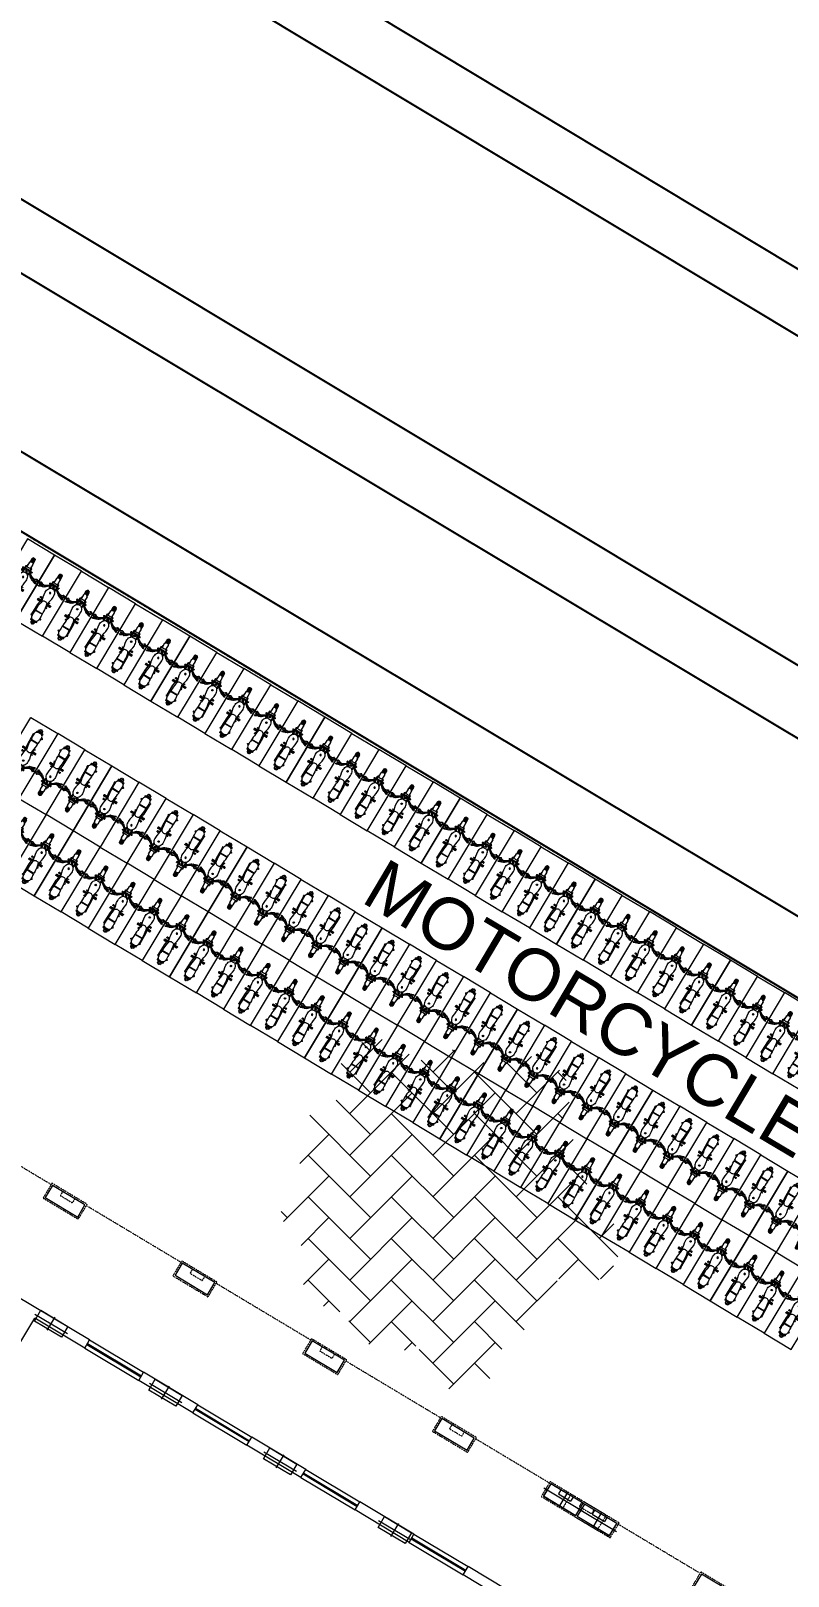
# Model space of a CAD drawing. Header units: inches. Extents: x -110725 to 51121, y 8404 to 44825.
# Drawn here: x -37706 to -36985, y 25256 to 26727 of the extents above; entities that cross this region are included whole.
import ezdxf

# ---------------------------------------------------------------- set-up
doc = ezdxf.new("R2010")
doc.units = ezdxf.units.IN
doc.header["$LTSCALE"] = 0.1
doc.header["$MEASUREMENT"] = 0
doc.linetypes.add('CENTER', pattern=[2, 1.25, -0.25, 0.25, -0.25])
doc.linetypes.add('DASHED2', pattern=[0.375, 0.25, -0.125])
doc.layers.get('0').update_dxf_attribs({"color": 1, "lineweight": 0})
doc.layers.get('Defpoints').update_dxf_attribs({"lineweight": 0})
for name, color, linetype in [('boundary', 6, 'Continuous'), ('building', 6, 'Continuous'), ('GREEN BELT', 80, 'Continuous'), ('road', 8, 'Continuous')]:
    doc.layers.add(name, color=color, linetype=linetype)
for name, color, linetype, lineweight in [('CAR', 4, 'Continuous', 0), ('Col.', 4, 'Continuous', 0), ('dim', 252, 'Continuous', 0), ('HATCH', 5, 'Continuous', 5), ('TEXT', 3, 'Continuous', 0), ('WALL', 7, 'Continuous', 0), ('WIN', 160, 'Continuous', 0)]:
    doc.layers.add(name, color=color, linetype=linetype, lineweight=lineweight)
doc.styles.add('as', font='arial.ttf')
doc.styles.add('EHSAN', font='arial.ttf', dxfattribs={"height": 54})
doc.dimstyles.new('DIM1', dxfattribs={"dimtxt": 54, "dimasz": 6, "dimexe": 6, "dimexo": 3, "dimgap": 1, "dimtad": 0, "dimzin": 0, "dimdsep": 46, "dimlunit": 4, "dimtxsty": 'EHSAN', "dimblk": 'ARCHTICK', "dimcen": 3, "dimdle": 6, "dimclrd": 4, "dimclre": 4, "dimclrt": 6, "dimadec": 0, "dimazin": 0, "dimtfac": 1, "dimtofl": 0, "dimtmove": 1, "dimatfit": 3, "dimldrblk": 'ARCHTICK', "dimfxl": 4, "dimtolj": 1, "dimtzin": 3, "dimlwd": -1, "dimlwe": -1, "dimarcsym": 0})

# ---------------------------------------------------------------- blocks, each defined once
blk = doc.blocks.new('_ArchTick')
at = {"color": 0, "linetype": 'ByBlock', "const_width": 0.15}
blk.add_lwpolyline([(-0.5, -0.5), (0.5, 0.5)], dxfattribs=at)
blk = doc.blocks.new('*D37')
at = {"layer": 'Defpoints', "color": 0, "transparency": 16777216}
for p in [(-37808.5, 26623.7), (-37948.3, 26390.9, 1175.7), (-34980.2, 24608.8, 1175.7)]:
    blk.add_point(p, dxfattribs=at)
at = {"layer": 'dim', "color": 4, "transparency": 16777216}
for p, q in [((-37829.1, 26636.1), (-36423.2, 25792)), ((-37946.8, 26393.4), (-37805.5, 26628.8)), ((-34819.8, 24829.3), (-36225.7, 25673.4)), ((-34978.7, 24611.4), (-34837.3, 24846.8))]:
    blk.add_line(p, q, dxfattribs=at)
at = {"layer": 'dim', "color": 4, "transparency": 16777216, "xscale": 24, "yscale": 24, "zscale": 24}
for p, rotation in [((-37808.5, 26623.7), 149.019361839217), ((-34840.4, 24841.6), 329.019361839217)]:
    blk.add_blockref('_ArchTick', p, dxfattribs=dict(at, rotation=rotation))
at = {"layer": 'dim', "color": 6, "transparency": 16777216, "insert": (-36324.5, 25732.7), "char_height": 54, "attachment_point": 5, "rotation": 329.0194, "style": 'EHSAN'}
blk.add_mtext('\\A1;288\'-6"', dxfattribs=at)
blk = doc.blocks.new('44')
at = {"layer": 'Col.', "linetype": 'Continuous'}
blk.add_lwpolyline([(-24729.4, 37327.3), (-24729.4, 37339.3), (-24759.4, 37339.3), (-24759.4, 37327.3)], close=True, dxfattribs=at)
at = {"layer": 'dim', "linetype": 'Continuous'}
for p, q in [((-24762.4, 37333.3), (-24726.4, 37333.3)), ((-24744.4, 37340.5), (-24744.4, 37326.1))]:
    blk.add_line(p, q, dxfattribs=at)
blk = doc.blocks.new('6')
at = {"layer": 'Col.', "linetype": 'Continuous'}
blk.add_lwpolyline([(-25132.6, 38221.6), (-25125.6, 38233.2), (-25156.5, 38251.7), (-25163.5, 38240.1)], close=True, dxfattribs=at)
at = {"layer": 'dim', "linetype": 'Continuous'}
for p, q in [((-25163.1, 38247.8), (-25126, 38225.6)), ((-25140.4, 38243.6), (-25148.7, 38229.7))]:
    blk.add_line(p, q, dxfattribs=at)
blk = doc.blocks.new('*X104')
at = {"color": 0}
for p, q in [((923.8, 1749), (924.5, 1749.7)), ((923.8, 1749.4), (924.1, 1749.7)), ((924.4, 1748.8), (923.8, 1749.4)), ((924.7, 1748.9), (923.9, 1749.6)), ((924, 1748.8), (924.7, 1749.5)), ((924.7, 1749.2), (924.3, 1749.7)), ((924.3, 1748.8), (924.7, 1749.2))]:
    blk.add_line(p, q, dxfattribs=at)
blk = doc.blocks.new('BICK 2')
h = blk.add_hatch()
h.set_pattern_fill('AR-HBONE', color=8, scale=0.15, angle=180, style=0)
h.set_pattern_definition([(225, (19574.7, -9784.29946), (-2e-16, -0.848528137), [1.8, -0.6]), (315, (19574.27574, -9784.7237), (-2e-16, -0.848528137), [1.8, -0.6])])
h.paths.add_polyline_path([(-16.2, -16.9, -0.357799), (-13.7, -16.9), (-13.7, -13, 0.45044), (-16.2, -13)])
at = {"color": 9}
for p, q in [((-30, 0), (0, 0)), ((0, 0), (0, -72)), ((-30, -72), (-30, 0)), ((0, -72), (-30, -72))]:
    blk.add_line(p, q, dxfattribs=at)
for p, q in [((-16.7, -14.1), (-16.7, -17.4)), ((-16.2, -13), (-16.2, -16.9)), ((-13.7, -13), (-13.7, -16.9)), ((-13.3, -14.1), (-13.3, -17.4)), ((-28.7, -29.7), (-29.2, -29.4)), ((-29.1, -28.9), (-27.7, -28.4)), ((-29.1, -28.9), (-27.7, -28.4)), ((-27.1, -29.2), (-28.5, -29.7)), ((-27.5, -28.4), (-27, -28.7)), ((-27.5, -28.5), (-27, -28.7)), ((-20.2, -25.5), (-20.2, -25.8)), ((-18.5, -25.5), (-20.2, -25.5)), ((-20.2, -25.8), (-18.5, -25.8)), ((-20.1, -25.2), (-20.1, -25.5)), ((-19.1, -26), (-17.7, -26)), ((-18.6, -25.2), (-18.6, -25.5)), ((-18.5, -25.5), (-18.5, -25.8)), ((-18.5, -25.6), (-17.7, -25.6)), ((-18.3, -26), (-18.3, -27.1)), ((-18.3, -27.9), (-18.2, -28.7)), ((-18.2, -22.7), (-18.2, -25.4)), ((-18, -22.4), (-18, -22.2)), ((-18, -28.6), (-18, -28.8)), ((-17.9, -22.2), (-17.4, -22.2)), ((-17.8, -28.4), (-17.8, -28.5)), ((-17.7, -23.1), (-17.7, -24.6)), ((-17.7, -24.7), (-17.7, -25.1)), ((-17.3, -22.2), (-17.1, -22.2)), ((-17.3, -22.4), (-17.3, -22.2)), ((-17.3, -28.8), (-17.3, -29)), ((-17.1, -22.5), (-17.1, -22.8)), ((-17.1, -28.7), (-17.1, -28.7)), ((-16.9, -18.1), (-16.9, -22.8)), ((-15.6, -26.7), (-15.9, -26.7)), ((-15.5, -26.4), (-15.8, -26.2)), ((-15.5, -27), (-15.8, -27.2)), ((-15.3, -26.1), (-15.4, -25.9)), ((-15.3, -27.3), (-15.4, -27.5)), ((-15, -26), (-15, -25.8)), ((-15, -26.7), (-14.6, -27.3)), ((-15, -27.4), (-15, -27.6)), ((-14.6, -26.1), (-14.5, -25.9)), ((-14.6, -27.3), (-14.5, -27.5)), ((-14.4, -26.4), (-14.2, -26.2)), ((-14.4, -27), (-14.2, -27.2)), ((-14.3, -26.7), (-14, -26.7)), ((-13, -18.1), (-13, -22.8)), ((-12.6, -22.2), (-12.8, -22.2)), ((-12.8, -22.5), (-12.8, -22.8)), ((-12.8, -28.7), (-12.8, -28.7)), ((-12.6, -22.4), (-12.6, -22.2)), ((-12.6, -28.8), (-12.6, -29)), ((-12, -22.2), (-12.5, -22.2)), ((-12.3, -23.1), (-12.3, -24.6)), ((-12.3, -24.7), (-12.3, -25.1)), ((-12.3, -24.7), (-12.3, -28.4)), ((-11.4, -25.6), (-12.3, -25.6)), ((-10.9, -26), (-12.3, -26)), ((-12.2, -28.4), (-12.2, -28.5)), ((-11.9, -22.4), (-11.9, -22.2)), ((-11.9, -28.6), (-11.9, -28.8)), ((-11.7, -22.7), (-11.7, -25.4)), ((-11.7, -27.9), (-11.7, -28.7)), ((-11.6, -25.6), (-11.6, -25.6)), ((-11.6, -26), (-11.6, -27.1)), ((-11.4, -25.2), (-11.4, -25.5)), ((-11.4, -25.5), (-9.8, -25.5)), ((-11.4, -25.5), (-11.4, -25.8)), ((-9.8, -25.8), (-11.4, -25.8)), ((-9.8, -25.2), (-9.8, -25.5)), ((-9.8, -25.5), (-9.8, -25.8)), ((-2.5, -28.4), (-2.9, -28.7)), ((-2.5, -28.5), (-2.9, -28.7)), ((-2.9, -29.2), (-1.5, -29.7)), ((-0.8, -28.9), (-2.2, -28.4)), ((-0.8, -28.9), (-2.2, -28.4)), ((-1.2, -29.7), (-0.8, -29.4)), ((-28.5, -32.1), (-25.3, -30.8)), ((-28.3, -32.9), (-28.5, -32.2)), ((-28.2, -32.9), (-25, -31.6)), ((-25.2, -30.6), (-25.3, -30.8)), ((-24.8, -31.1), (-25.1, -30.6)), ((-24.6, -31.6), (-25, -30.6)), ((-25, -30.7), (-24.9, -30.7)), ((-24.7, -31.7), (-24.9, -31.6)), ((-23.8, -29.8), (-24.8, -30.2)), ((-24.8, -31.1), (-24.6, -31.6)), ((-24.7, -31.5), (-24.6, -31.5)), ((-24.4, -29.7), (-24.2, -29.7)), ((-24.3, -29.5), (-24.3, -29.8)), ((-23.2, -31.3), (-24.2, -31.7)), ((-23, -30.9), (-23.4, -30)), ((-21.6, -43.6), (-22, -43.6)), ((-18.7, -43.7), (-22, -43.7)), ((-22, -44.2), (-22, -43.8)), ((-18.7, -43.5), (-21.8, -43.5)), ((-21.6, -43.6), (-21.6, -43.5)), ((-21.4, -43.6), (-21.4, -43.5)), ((-20.8, -43.6), (-21.4, -43.6)), ((-20.8, -43.6), (-20.8, -43.5)), ((-20.7, -43.6), (-20.7, -43.5)), ((-20.1, -43.6), (-20.7, -43.6)), ((-20.1, -43.6), (-20.1, -43.5)), ((-19.9, -43.6), (-19.9, -43.5)), ((-19.4, -43.6), (-19.9, -43.6)), ((-19.4, -43.6), (-19.4, -43.5)), ((-19.2, -41.9), (-19.2, -42.1)), ((-19.2, -43.6), (-19.2, -43.5)), ((-18.7, -43.6), (-19.2, -43.6)), ((-19.1, -42), (-19.1, -41.8)), ((-18.7, -44.2), (-18.7, -43.5)), ((-18.2, -43.9), (-18.7, -43.9)), ((-17.7, -43.9), (-18.1, -43.9)), ((-12.3, -43.9), (-11, -43.9)), ((-11, -43.5), (-11.4, -40.2)), ((-11, -44.2), (-11, -43.5)), ((-11, -43.5), (-7.9, -43.5)), ((-11, -43.6), (-11, -43.6)), ((-11, -43.6), (-10.5, -43.6)), ((-11, -43.7), (-7.7, -43.7)), ((-10.5, -43.6), (-10.5, -43.5)), ((-10.3, -43.6), (-10.3, -43.5)), ((-10.3, -43.6), (-9.8, -43.6)), ((-9.9, -40.7), (-9.9, -41.2)), ((-9.8, -43.6), (-9.8, -43.5)), ((-9.2, -40.5), (-9.6, -40.5)), ((-9.6, -41.5), (-9.2, -41.5)), ((-9.6, -43.6), (-9.6, -43.5)), ((-9.6, -43.6), (-9, -43.6)), ((-9, -43.6), (-9, -43.5)), ((-8.9, -41.2), (-8.9, -40.7)), ((-8.9, -43.6), (-8.9, -43.5)), ((-8.9, -43.6), (-8.3, -43.6)), ((-8.3, -43.6), (-8.3, -43.5)), ((-8.1, -43.6), (-8.1, -43.5)), ((-8.1, -43.6), (-7.7, -43.6)), ((-7.7, -44.2), (-7.7, -43.8)), ((-6.9, -30.9), (-6.5, -30)), ((-6.8, -31.3), (-5.7, -31.7)), ((-6.2, -29.8), (-5.1, -30.2)), ((-5.5, -29.7), (-5.8, -29.7)), ((-5.6, -29.5), (-5.6, -29.8)), ((-5.4, -31.6), (-5, -30.6)), ((-5.1, -31.1), (-5.3, -31.6)), ((-5.3, -31.5), (-5.3, -31.5)), ((-5.2, -31.7), (-5, -31.6)), ((-5.1, -31.1), (-4.9, -30.6)), ((-4.9, -30.7), (-5, -30.7)), ((-1.8, -32.9), (-5, -31.6)), ((-4.8, -30.6), (-4.7, -30.8)), ((-1.5, -32.1), (-4.7, -30.8)), ((-1.7, -32.9), (-1.4, -32.2)), ((-22, -44.2), (-22, -44.5)), ((-18.7, -44.6), (-22, -44.6)), ((-21.6, -44.7), (-22, -44.7)), ((-18.7, -44.8), (-21.8, -44.8)), ((-21.6, -44.8), (-21.6, -44.7)), ((-21.4, -44.8), (-21.4, -44.7)), ((-20.8, -44.7), (-21.4, -44.7)), ((-20.8, -44.8), (-20.8, -44.7)), ((-20.7, -44.8), (-20.7, -44.7)), ((-20.1, -44.7), (-20.7, -44.7)), ((-20.1, -44.8), (-20.1, -44.7)), ((-19.9, -44.8), (-19.9, -44.7)), ((-19.4, -44.7), (-19.9, -44.7)), ((-19.4, -44.8), (-19.4, -44.7)), ((-19.2, -44.8), (-19.2, -44.7)), ((-18.7, -44.7), (-19.2, -44.7)), ((-18.8, -53.8), (-18.8, -54.3)), ((-11.2, -54.3), (-18.8, -54.3)), ((-18.7, -44.2), (-18.7, -44.8)), ((-18.1, -44.4), (-18.7, -44.4)), ((-11.2, -53.8), (-18.7, -53.8)), ((-17.7, -44.4), (-18, -44.4)), ((-18, -44.6), (-17.7, -44.6)), ((-18, -44.9), (-17.8, -44.9)), ((-12.2, -44.4), (-11, -44.4)), ((-11.2, -53.8), (-11.2, -54.3)), ((-11, -44.2), (-11, -44.8)), ((-11, -44.6), (-7.7, -44.6)), ((-11, -44.7), (-10.5, -44.7)), ((-11, -44.8), (-7.9, -44.8)), ((-10.4, -48.3), (-10.9, -44.8)), ((-10.5, -44.8), (-10.5, -44.7)), ((-10.2, -59), (-10.4, -48.3)), ((-10.3, -44.8), (-10.3, -44.7)), ((-10.3, -44.7), (-9.8, -44.7)), ((-9.8, -44.8), (-9.8, -44.7)), ((-9.6, -44.8), (-9.6, -44.7)), ((-9.6, -44.7), (-9, -44.7)), ((-9, -44.8), (-9, -44.7)), ((-8.9, -44.8), (-8.9, -44.7)), ((-8.9, -44.7), (-8.3, -44.7)), ((-8.3, -44.8), (-8.3, -44.7)), ((-8.1, -44.8), (-8.1, -44.7)), ((-8.1, -44.7), (-7.7, -44.7)), ((-7.7, -44.2), (-7.7, -44.5)), ((-20.2, -59.5), (-20.2, -59.3)), ((-20.2, -59.3), (-19, -59.3)), ((-19, -59.5), (-20.2, -59.5)), ((-20.2, -59.8), (-20.2, -59.5)), ((-19.1, -59), (-19, -59)), ((-18.2, -63.8), (-18.2, -62.5)), ((-15, -63.5), (-17.9, -63.5)), ((-15, -64.1), (-17.9, -64.1)), ((-17.6, -63.5), (-17.6, -62.9)), ((-16.9, -64.7), (-16.9, -64.1)), ((-16.8, -64.8), (-16.8, -64.9)), ((-15, -64.9), (-16.8, -64.9)), ((-16.7, -64.9), (-16.7, -66.1)), ((-15, -64.5), (-16.6, -64.5)), ((-15, -66.3), (-16.6, -66.3)), ((-15, -63.5), (-12.1, -63.5)), ((-15, -64.1), (-12.1, -64.1)), ((-15, -64.5), (-13.5, -64.6)), ((-15, -64.9), (-13.2, -64.9)), ((-15, -66.3), (-13.5, -66.3)), ((-13.3, -64.9), (-13.3, -66.1)), ((-13.2, -64.8), (-13.2, -64.9)), ((-13.1, -64.7), (-13.1, -64.1)), ((-12.3, -63.5), (-12.3, -63)), ((-11.8, -63.8), (-11.8, -62.5)), ((-11, -59), (-11, -59)), ((-9.8, -59.3), (-11, -59.3)), ((-11, -59.5), (-9.8, -59.6)), ((-9.9, -59.8), (-9.9, -59.6)), ((-9.8, -59.6), (-9.8, -59.3))]:
    blk.add_line(p, q)
for points in [[(-27, -29.2), (-25.4, -29.7), (-24.9, -30.6)], [(-26.9, -29), (-25.2, -29.6), (-24.7, -30.5)], [(-23.9, -29.6), (-22, -28.6), (-19.8, -27.2)], [(-23.9, -29.7), (-22, -28.7), (-20.4, -27.7)], [(-20.2, -25.8), (-20.1, -25.8), (-20, -25.9), (-19.9, -26), (-19.8, -26), (-19.5, -26), (-19.3, -26)], [(-18.5, -25.8), (-18.6, -25.8), (-18.7, -25.9), (-18.8, -26), (-18.9, -26), (-19.2, -26), (-19.3, -26)], [(-18, -28.6), (-17.8, -28.4), (-17.7, -28.4)], [(-17.6, -29.2), (-17.9, -29.1), (-18, -28.8), (-17.8, -28.5), (-17.6, -28.6)], [(-17.4, -28.7), (-17.3, -29), (-17.6, -29.2)], [(-17.4, -28.7), (-17.3, -28.8)], [(-17.1, -22.5), (-17.1, -22.1), (-16.9, -20.6)], [(-17.1, -22.5), (-17.1, -22.8)], [(-12.8, -22.5), (-12.8, -22.1), (-13, -20.6)], [(-12.8, -22.5), (-12.8, -22.8)], [(-12.5, -28.7), (-12.6, -29), (-12.4, -29.2), (-12, -29.1), (-11.9, -28.8), (-12.2, -28.5), (-12.3, -28.6)], [(-12.6, -28.7), (-12.6, -28.8)], [(-11.9, -28.6), (-12.2, -28.4), (-12.3, -28.4)], [(-11.4, -25.8), (-11.4, -25.8), (-11.3, -25.9), (-11.2, -26), (-11, -26), (-10.8, -26), (-10.6, -26)], [(-9.8, -25.8), (-9.8, -25.8), (-9.9, -25.9), (-10, -26), (-10.2, -26), (-10.4, -26), (-10.6, -26)], [(-6, -29.6), (-7.9, -28.6), (-10.1, -27.2)], [(-6.1, -29.7), (-8, -28.7), (-9.5, -27.7)], [(-3, -29), (-4.7, -29.6), (-5.2, -30.5)], [(-3, -29.2), (-4.5, -29.7), (-5, -30.6)], [(-25.2, -30.1), (-25.4, -30.2), (-25.6, -30.3), (-25.8, -30.4), (-26, -30.4), (-26.3, -30.5), (-26.5, -30.5), (-26.8, -30.6), (-27, -30.6), (-27.2, -30.6), (-27.4, -30.6), (-27.6, -30.6), (-27.8, -30.6), (-27.9, -30.6), (-28.1, -30.6), (-28.2, -30.6), (-28.3, -30.5), (-28.3, -30.5), (-28.4, -30.5), (-28.4, -30.5), (-28.5, -30.5), (-28.5, -30.5), (-28.5, -30.5), (-28.5, -30.5), (-28.5, -30.6), (-28.5, -30.6), (-28.5, -30.6), (-28.5, -30.7), (-28.5, -30.7), (-28.4, -30.8), (-28.4, -30.8), (-28.3, -30.8), (-28.2, -30.8), (-28.1, -30.9), (-27.9, -30.9), (-27.8, -30.9), (-27.6, -30.9), (-27.4, -30.9), (-27.2, -30.9), (-27, -30.9), (-26.7, -30.9), (-26.4, -30.8), (-26.1, -30.8), (-25.8, -30.7), (-25.4, -30.6), (-25, -30.4)], [(-24.7, -29.7), (-24.9, -29.8), (-25, -30), (-25, -30)], [(-24.7, -29.7), (-24.7, -29.8), (-24.7, -29.9), (-24.7, -30), (-24.7, -30.1), (-24.7, -30.1), (-24.7, -30.1), (-24.8, -30.2), (-24.8, -30.2)], [(-24.7, -29.7), (-24.7, -29.6), (-24.6, -29.5), (-24.6, -29.5), (-24.5, -29.5), (-24.4, -29.5), (-24.3, -29.4), (-24.3, -29.5), (-24.2, -29.5), (-24.1, -29.5), (-24.1, -29.5), (-24, -29.5), (-24, -29.6), (-23.9, -29.6), (-23.9, -29.7), (-23.8, -29.7), (-23.8, -29.8)], [(-19.1, -41.8), (-19.4, -41.8), (-19.6, -41.8), (-19.7, -41.8), (-19.8, -41.8), (-19.9, -41.8), (-19.9, -41.9), (-19.8, -41.9), (-19.8, -41.9), (-19.7, -41.9), (-19.6, -41.9), (-19.5, -41.9), (-19.4, -41.9), (-19.3, -41.9), (-19.2, -41.9), (-19.1, -41.9), (-19.1, -41.9)], [(-19.1, -42), (-18, -44), (-18, -45.3), (-18.9, -46.9), (-18.8, -47.6), (-19.5, -47.6), (-19.5, -46.8), (-18.9, -46.9)], [(-19.2, -42.1), (-18.1, -44), (-18.2, -45.3), (-19, -46.8), (-19, -46.8)], [(-17.5, -43.5), (-18, -45.6), (-18.3, -47.7), (-18.5, -49.6), (-18.7, -51.4), (-18.8, -53.2), (-18.7, -53.8)], [(-12.4, -43.5), (-12, -45.6), (-11.7, -47.7), (-11.4, -49.6), (-11.3, -51.5), (-11.2, -53.2), (-11.3, -53.8)], [(-9.9, -40.8), (-10.1, -40.8), (-10.4, -40.9), (-10.6, -41), (-10.9, -41.3), (-11.1, -41.6), (-11.2, -41.7)], [(-9.9, -41.2), (-10.1, -41.2), (-10.2, -41.2), (-10.4, -41.3), (-10.6, -41.5), (-10.8, -41.8), (-11.1, -42.3)], [(-5.2, -29.7), (-5.2, -29.6), (-5.3, -29.5), (-5.4, -29.5), (-5.4, -29.5), (-5.5, -29.5), (-5.6, -29.4), (-5.7, -29.5), (-5.7, -29.5), (-5.8, -29.5), (-5.9, -29.5), (-5.9, -29.5), (-6, -29.6), (-6, -29.6), (-6.1, -29.7), (-6.1, -29.7), (-6.2, -29.8)], [(-5.2, -29.7), (-5.2, -29.8), (-5.3, -29.9), (-5.3, -30), (-5.3, -30.1), (-5.3, -30.1), (-5.2, -30.1), (-5.2, -30.2), (-5.1, -30.2)], [(-5.2, -29.7), (-5.1, -29.8), (-4.9, -30), (-4.9, -30)], [(-4.7, -30.1), (-4.6, -30.2), (-4.4, -30.3), (-4.1, -30.4), (-3.9, -30.4), (-3.7, -30.5), (-3.4, -30.5), (-3.2, -30.6), (-3, -30.6), (-2.7, -30.6), (-2.5, -30.6), (-2.3, -30.6), (-2.2, -30.6), (-2, -30.6), (-1.9, -30.6), (-1.8, -30.6), (-1.7, -30.5), (-1.6, -30.5), (-1.6, -30.5), (-1.5, -30.5), (-1.5, -30.5), (-1.5, -30.5), (-1.4, -30.5), (-1.4, -30.5), (-1.4, -30.6), (-1.4, -30.6), (-1.4, -30.6), (-1.4, -30.7), (-1.5, -30.7), (-1.5, -30.8), (-1.6, -30.8), (-1.7, -30.8), (-1.8, -30.8), (-1.9, -30.9), (-2, -30.9), (-2.2, -30.9), (-2.3, -30.9), (-2.5, -30.9), (-2.7, -30.9), (-3, -30.9), (-3.2, -30.9), (-3.5, -30.8), (-3.8, -30.8), (-4.2, -30.7), (-4.6, -30.6), (-4.9, -30.4)], [(-18.8, -54.3), (-18.9, -56.3), (-19, -57.6), (-19, -58.9), (-19, -60), (-18.9, -61), (-18.6, -61.9), (-18.1, -62.5), (-17.4, -63.1), (-16.4, -63.4), (-15, -63.5)], [(-11.2, -54.3), (-11.1, -56.3), (-11, -57.7), (-11, -58.9), (-11, -60), (-11.1, -61), (-11.4, -61.9), (-11.9, -62.6), (-12.6, -63.1), (-13.6, -63.4), (-15, -63.5)], [(-20.2, -59.3), (-20.2, -59.2), (-20.1, -59.1), (-20, -59.1), (-19.8, -59), (-19.6, -59), (-19.4, -59)], [(-19, -59), (-19, -59), (-19.3, -59), (-19.4, -59)], [(-16.2, -66.3), (-15.7, -67.1), (-15, -67.1)], [(-13.7, -66.3), (-14.3, -67.1), (-15, -67.1)], [(-11, -59), (-10.8, -59), (-10.7, -59)], [(-9.8, -59.3), (-9.9, -59.2), (-10, -59.1), (-10.1, -59.1), (-10.2, -59.1), (-10.5, -59), (-10.7, -59)]]:
    blk.add_lwpolyline(points)
for points in [[(-23.4, -30.1), (-22.7, -29.8, 0.088184), (-22.6, -29.7), (-19.8, -27.2, -0.186475), (-19.6, -27.1), (-17.7, -27.1)], [(-23.1, -30.8), (-22.3, -30.5, 0.089602), (-22.2, -30.5), (-19.5, -28, -0.187817), (-19.4, -27.9), (-17.7, -27.9)], [(-18.3, -25.6, -0.134956), (-18.3, -25.4, -0.106229), (-18.1, -25.3, -0.085212), (-17.9, -25.2, -0.074629), (-17.7, -25.1, -0.000386), (-17.7, -25.1, -0.085212)], [(-18.2, -22.7, -0.128062), (-18.2, -22.5, -0.106229), (-18.1, -22.4, -0.085212), (-17.9, -22.3, -0.074629), (-17.7, -22.3, -0.074629), (-17.4, -22.3, -0.085212), (-17.3, -22.4, -0.106229), (-17.1, -22.5, -0.128062), (-17.1, -22.7, -0.128062)], [(-18.2, -28.7, -0.128062), (-18.2, -28.6, -0.106229), (-18.1, -28.4, -0.085212), (-17.9, -28.4, -0.074629), (-17.7, -28.3, -0.074629)], [(-17.9, -29.1, -0.065943), (-18.1, -29, -0.106229), (-18.2, -28.9, -0.128062), (-18.2, -28.7, -0.128062)], [(-12.3, -26.3), (-12.3, -23.1, 0.414214), (-12.6, -22.8), (-15, -22.8), (-17.4, -22.8, 0.414214), (-17.7, -23.1)], [(-12.3, -27.9), (-12.3, -24.7, 0.414214), (-12.6, -24.4), (-15, -24.4), (-17.4, -24.4, 0.414214), (-17.7, -24.7)], [(-17.1, -28.7, -0.040595), (-17.1, -28.7, -0.128062), (-17.1, -28.9, -0.106229), (-17.3, -29, -0.085212), (-17.4, -29.1, -0.024362), (-17.5, -29.1, -0.074629)], [(-11.7, -22.7, 0.128062), (-11.8, -22.5, 0.106229), (-11.9, -22.4, 0.085212), (-12.1, -22.3, 0.074629), (-12.3, -22.3, 0.074629), (-12.5, -22.3, 0.085212), (-12.7, -22.4, 0.106229), (-12.8, -22.5, 0.128062), (-12.8, -22.7, 0.128062)], [(-12.8, -28.7, 0.040595), (-12.8, -28.7, 0.128062), (-12.8, -28.9, 0.106229), (-12.7, -29, 0.085212), (-12.5, -29.1, 0.024362), (-12.4, -29.1)], [(-11.6, -25.6, 0.128062), (-11.7, -25.4, 0.106229), (-11.8, -25.3, 0.085212), (-12, -25.2, 0.074629), (-12.3, -25.1, 0.000386), (-12.3, -25.1, 0.085212)], [(-6.6, -30.1), (-7.2, -29.8, -0.088184), (-7.3, -29.7), (-10.1, -27.2, 0.186475), (-10.3, -27.1), (-12.3, -27.1)], [(-6.9, -30.8), (-7.6, -30.5, -0.089602), (-7.7, -30.5), (-10.4, -28, 0.187817), (-10.6, -27.9), (-12.3, -27.9)], [(-11.7, -28.7, 0.128062), (-11.8, -28.6, 0.106229), (-11.9, -28.4, 0.085212), (-12.1, -28.4, 0.074629), (-12.3, -28.3)], [(-12, -29.1, 0.065943), (-11.9, -29, 0.106229), (-11.8, -28.9, 0.128062), (-11.7, -28.7, 0.128062)]]:
    blk.add_lwpolyline(points, format="xyb")
blk.add_lwpolyline([(-17.7, -25.1), (-17.7, -28.4, 0.414214), (-17.4, -28.7), (-15, -28.7), (-12.6, -28.7, 0.414214), (-12.3, -28.4), (-12.3, -25.1, 0.414214), (-12.6, -24.9), (-15, -24.9), (-17.4, -24.9, 0.414214)], format="xyb", close=True)
for points in [[(-16.5, -25.3), (-16.5, -25.7), (-17.2, -25.5)], [(-13.5, -25.3), (-13.5, -25.7), (-12.8, -25.5)]]:
    blk.add_lwpolyline(points, close=True)
for centre, radius in [((-16.8, -28.1), 0.224), ((-15, -26.7), 0.973), ((-15, -26.7), 0.938), ((-15, -26.7), 0.0367), ((-24.3, -29.7), 0.124), ((-15, -33.1), 0.633), ((-15, -33.1), 0.667), ((-15, -33.1), 0.353), ((-15, -33.1), 0.213), ((-5.6, -29.7), 0.124)]:
    blk.add_circle(centre, radius)
for centre, radius, start, end in [((-15, -14.1), 1.68, 0, 180), ((-29.1, -29.2), 0.28, 109.6251, 175.3109), ((-29.1, -29.2), 0.28, 109.6251, 239.1993), ((-27.6, -28.7), 0.28, 56.9045, 109.6251), ((-27.6, -28.6), 0.28, 56.9045, 109.6251), ((-27.2, -28.9), 0.28, 290.1131, 56.9045), ((-27.2, -29), 0.28, 4.6891, 56.9045), ((-19.9, -25.2), 0.263, 123.2495, 180), ((-19.3, -26), 1.22, 56.7505, 123.2495), ((-18.8, -25.2), 0.263, 0, 56.7505), ((-17.9, -22.2), 0.0699, 90, 180), ((-17.4, -22.2), 0.0699, 0, 90), ((-15, -18.4), 1.98, 8.7974, 171.2026), ((-15, -18.6), 1.98, 8.7974, 171.2026), ((-12.5, -22.2), 0.0699, 90, 180), ((-12, -22.2), 0.0699, 0, 90), ((-11.1, -25.2), 0.263, 123.2495, 180), ((-10.6, -26), 1.22, 56.7505, 123.2495), ((-10.1, -25.2), 0.263, 0, 56.7505), ((-2.8, -28.9), 0.28, 123.0955, 249.8869), ((-2.8, -29), 0.28, 123.0955, 175.3109), ((-2.3, -28.6), 0.28, 70.3749, 123.0955), ((-2.3, -28.7), 0.28, 70.3749, 123.0955), ((-0.9, -29.2), 0.28, 300.8007, 70.3749), ((-0.9, -29.2), 0.28, 4.6891, 70.3749), ((-28.6, -29.4), 0.28, 239.1993, 290.1131), ((-28.5, -32.2), 0.0699, 112.0934, 202.0934), ((-28.2, -32.8), 0.0699, 202.0934, 292.0682), ((-25.3, -30.8), 0.0699, 292.0934, 338.8868), ((-25.1, -30.6), 0.0699, 22.0934, 158.8868), ((-24.8, -30.6), 0.135, 164.859, 69.0897), ((-24.7, -30.5), 0.28, 177.4296, 202.0934), ((-25, -31.7), 0.0699, 65.2746, 112.0679), ((-24.7, -30.5), 0.28, 112.0934, 125.8905), ((-24.8, -30.6), 0.135, 198.8427, 36.9374), ((-24.8, -30.6), 0.1, 207.3451, 27.3451), ((-24.7, -31.6), 0.0699, 245.2746, 22.0679), ((-24.3, -31.5), 0.28, 202.0934, 292.0679), ((-23.7, -30.1), 0.28, 22.0934, 112.0934), ((-23.3, -31), 0.28, 292.0679, 22.0934), ((-21.8, -43.8), 0.25, 90.0433, 180.0433), ((-15.2, -45.5), 3.06, 85.5738, 138.5879), ((-14.7, -45.5), 3.06, 41.6153, 94.4262), ((-9.6, -40.7), 0.28, 90.0433, 180.0433), ((-9.6, -41.2), 0.28, 180.0433, 271.2894), ((-9.2, -40.7), 0.28, 0.0433, 90.0433), ((-9.2, -41.2), 0.28, 271.2894, 0.0433), ((-7.9, -43.8), 0.25, 0.0433, 90.0433), ((-6.7, -31), 0.28, 157.9066, 247.9321), ((-6.3, -30.1), 0.28, 67.9066, 157.9066), ((-5.6, -31.5), 0.28, 247.9321, 337.9066), ((-5.1, -30.6), 0.135, 110.9103, 15.141), ((-5.1, -30.6), 0.135, 143.0626, 341.1573), ((-5.2, -31.6), 0.0699, 157.9321, 294.7254), ((-5.1, -30.6), 0.1, 152.6549, 332.6549), ((-5.2, -30.5), 0.28, 54.1095, 67.9066), ((-5.2, -30.5), 0.28, 337.9066, 2.5704), ((-5, -31.7), 0.0699, 67.9321, 114.7254), ((-4.8, -30.6), 0.0699, 21.1132, 157.9066), ((-4.6, -30.8), 0.0699, 201.1132, 247.9066), ((-1.8, -32.8), 0.0699, 247.9318, 337.9066), ((-1.4, -29.4), 0.28, 249.8869, 300.8007), ((-1.5, -32.2), 0.0699, 337.9066, 67.9066), ((-21.8, -44.5), 0.25, 180.0433, 270.0433), ((-7.9, -44.5), 0.25, 270.0433, 0.0433), ((-19.9, -59.8), 0.263, 179.8971, 236.6476), ((-19.4, -59), 1.22, 236.6476, 291.7021), ((-17.9, -63.8), 0.28, 89.8971, 269.8971), ((-16.6, -64.8), 0.224, 89.8971, 179.8971), ((-16.5, -66.1), 0.224, 179.8971, 269.8971), ((-16.8, -63.5), 1.06, 279.4763, 325.5296), ((-13.3, -63.5), 1.06, 214.2646, 260.3179), ((-13.6, -66.1), 0.224, 269.8971, 359.8971), ((-13.5, -64.8), 0.224, 359.8971, 89.8971), ((-12.1, -63.8), 0.28, 269.8971, 89.8971), ((-10.7, -59), 1.22, 251.7308, 303.1466), ((-10.1, -59.8), 0.263, 303.1466, 359.8971)]:
    blk.add_arc(centre, radius, start, end)
for points in [[(-17.7, -43.9), (-19.4, -34.9), (-18.5, -30.4), (-16.6, -28.7)], [(-12.3, -43.9), (-10.5, -34.9), (-11.5, -30.4), (-13.3, -28.7)]]:
    blk.add_spline(points, degree=3)
at = {"extrusion": (0, 0, -1), "xscale": -1.119118922855427, "yscale": 1.119118922855705, "zscale": -1.119118922855427, "rotation": 89.95668755153847}
blk.add_blockref('*X104', (1967.8, 991.9), dxfattribs=at)

msp = doc.modelspace()

# ---------------------------------------------------------------- hatches: boundary and pattern name
at = {"layer": 'HATCH'}
h = msp.add_hatch(dxfattribs=at)
h.set_pattern_fill('AR-HBONE', color=251, scale=7)
h.set_pattern_definition([(45, (-417.55, 4590.844), (3e-15, 39.59798), [84, -28]), (135, (-397.75, 4610.643), (3e-15, 39.59798), [84, -28])])
edge = h.paths.add_edge_path()
edge.add_arc((-37221.63736, 25638.88623), 46.23757, 321.43452144, 431.43452134)
edge.add_arc((-37231.21823, 25712.5468), 38.47577, 309.17031682, 509.43681154)
edge.add_arc((-37305.48307, 25710.99584), 46.23757, 27.17260702, 137.17260692)
edge.add_arc((-37375.10765, 25729.38913), 38.01942, 20.0565317, 210.02676781)
edge.add_arc((-37405.67664, 25664.18612), 46.23757, 92.91069259, 202.91069249)
edge.add_arc((-37421.2329, 25608.67484), 46.23757, 125.77973538, 235.77973528)
edge.add_arc((-37404.17169, 25553.60748), 46.23757, 158.64877817, 268.64877807)
edge.add_arc((-37359.95555, 25516.61514), 46.23757, 191.51782095, 301.51782086)
edge.add_arc((-37296.60264, 25472.4082), 39.47334, 173.02945644, 385.74427095)
edge.add_arc((-37250.8475, 25534.65216), 46.23757, 257.25590653, 367.25590643)
edge.add_arc((-37183.30804, 25571.93507), 38.18832, 235.42339105, 453.26703682)

# ---------------------------------------------------------------- linework, layer by layer
at = {"layer": 'boundary', "linetype": 'CENTER', "elevation": -26.09038}
msp.add_lwpolyline([(-38256.61817, 26306.46684), (-37948.3386, 26390.86365), (-34980.20533, 24608.79412)], dxfattribs=at)
at = {"layer": 'building', "linetype": 'Continuous', "elevation": 1.07221}
msp.add_lwpolyline([(-41710.86638, 20787.09078), (-39546.06335, 24214.83069), (-39358.80114, 24266.09692), (-39237.72157, 24450.76329), (-39274.4766, 24650.22286), (-38256.61817, 26306.46684), (-37948.3386, 26390.86365), (-34980.20533, 24608.79412), (-34944.00968, 24483.42297), (-34980.30988, 24420.82334), (-34665.81224, 24234.54273), (-34435.52017, 24283.46768), (-31891.15632, 22826.982)], dxfattribs=at)
at = {"layer": 'CAR', "linetype": 'Continuous'}
msp.add_circle((-33960.35096, 21924.4645, 27.16259), 11425.94255, dxfattribs=at)
at = {"layer": 'Col.', "linetype": 'Continuous'}
for p, q in [((-37210.71041, 25344.25793), (-37217.64714, 25332.6764)), ((-37179.82634, 25325.75999), (-37210.71041, 25344.25793)), ((-37217.64714, 25332.6764), (-37186.76306, 25314.17846)), ((-37201.04747, 25338.4968), (-37203.35972, 25334.63629)), ((-37201.04747, 25338.4968), (-37203.35972, 25334.63629)), ((-37203.35972, 25334.63629), (-37191.77819, 25327.69956)), ((-37203.35972, 25334.63629), (-37191.77819, 25327.69956)), ((-37189.46594, 25331.56007), (-37191.77819, 25327.69956)), ((-37189.46594, 25331.56007), (-37191.77819, 25327.69956)), ((-37186.76306, 25314.17846), (-37179.82634, 25325.75999)), ((-37178.5395, 25324.98924), (-37185.47623, 25313.40771)), ((-37185.47623, 25313.40771), (-37154.59215, 25294.90977)), ((-37147.65542, 25306.4913), (-37178.5395, 25324.98924)), ((-37168.87656, 25319.22811), (-37171.1888, 25315.3676)), ((-37171.1888, 25315.3676), (-37159.60727, 25308.43087)), ((-37171.1888, 25315.3676), (-37159.60727, 25308.43087)), ((-37157.29503, 25312.29138), (-37159.60727, 25308.43087)), ((-37157.29503, 25312.29138), (-37159.60727, 25308.43087)), ((-37154.59215, 25294.90977), (-37147.65542, 25306.4913))]:
    msp.add_line(p, q, dxfattribs=at)
at = {"layer": 'dim', "linetype": 'Continuous'}
msp.add_line((-37179.82634, 25325.75999), (-37178.5395, 25324.98924), dxfattribs=at)
at = {"layer": 'GREEN BELT', "linetype": 'Continuous', "elevation": 6.55238}
for points in [[(-39398.39957, 27959.75644), (-26689.61813, 20306.28942), (-26356.16376, 20114.87979)], [(-26356.16376, 20114.87979), (-26172.20898, 20026.27814), (-26155.72011, 20014.59036), (-26159.32003, 20003.42417), (-26274.56308, 20008.92592), (-26843.79398, 20348.01523), (-39427.62699, 27910.4647)]]:
    msp.add_lwpolyline(points, dxfattribs=at)
at = {"layer": 'road', "linetype": 'Continuous'}
for points, elevation in [([(-26913.15578, 20083.63124), (-27138.79282, 20218.94372), (-38707.52827, 27162.757)], 4.40796), ([(-38738.57101, 27109.72141), (-26966.64816, 20058.33929)], 1.42961), ([(-38170.82777, 26513.70008), (-38088.52878, 26528.62687), (-37933.48875, 26477.02846), (-37731.43217, 26336.76517), (-28581.70415, 20864.22481), (-27969.98026, 20463.11896)], 3.21662)]:
    msp.add_lwpolyline(points, dxfattribs=dict(at, elevation=elevation))
at = {"layer": 'WALL'}
for p, q in [((-37649.6964, 25481.21845), (-37720.47241, 25523.60957)), ((-37768.21812, 25391.34715), (-37701.93383, 25502.01509)), ((-37654.32088, 25473.49744), (-37701.93383, 25502.01509)), ((-37654.32088, 25473.49744), (-37649.6964, 25481.21845)), ((-37602.84742, 25442.66753), (-37598.22294, 25450.38855)), ((-37546.74947, 25419.55865), (-37598.22294, 25450.38855)), ((-37551.37396, 25411.83763), (-37602.84742, 25442.66753)), ((-37551.37396, 25411.83763), (-37546.74947, 25419.55865)), ((-37499.9005, 25381.00773), (-37495.27601, 25388.72875)), ((-37443.80255, 25357.89885), (-37495.27601, 25388.72875)), ((-37448.42704, 25350.17783), (-37499.9005, 25381.00773)), ((-37448.42704, 25350.17783), (-37443.80255, 25357.89885)), ((-37396.95358, 25319.34793), (-37392.32909, 25327.06895)), ((-37340.85563, 25296.23905), (-37392.32909, 25327.06895)), ((-37345.48011, 25288.51803), (-37396.95358, 25319.34793)), ((-37345.48011, 25288.51803), (-37340.85563, 25296.23905)), ((-37294.00665, 25257.68813), (-37289.38217, 25265.40915)), ((-37261.83574, 25238.41944), (-37294.00665, 25257.68813)), ((-37234.0482, 25232.267), (-37289.38217, 25265.40915))]:
    msp.add_line(p, q, dxfattribs=at)
at = {"layer": 'WALL', "elevation": 27.16259}
for points in [[(-37684.9425, 25628.29806), (-37691.87923, 25616.71653), (-37660.99515, 25598.21859), (-37654.05842, 25609.80011)], [(-37561.40619, 25554.30629), (-37568.34292, 25542.72476), (-37537.45884, 25524.22682), (-37530.52212, 25535.80835)], [(-37437.86989, 25480.31453), (-37444.80661, 25468.733), (-37413.92254, 25450.23506), (-37406.98581, 25461.81659)], [(-37314.33358, 25406.32277), (-37321.27031, 25394.74124), (-37290.38623, 25376.2433), (-37283.4495, 25387.82483)], [(-37067.26096, 25258.33924), (-37074.19769, 25246.75772), (-37043.31362, 25228.25977), (-37036.37689, 25239.8413)]]:
    msp.add_lwpolyline(points, close=True, dxfattribs=at)
at = {"layer": 'WIN', "linetype": 'DASHED2'}
for p, q in [((-37675.29123, 25622.51745), (-37677.60347, 25618.65694)), ((-37677.60347, 25618.65694), (-37666.02194, 25611.72021)), ((-37663.7097, 25615.58072), (-37666.02194, 25611.72021)), ((-37551.75492, 25548.52569), (-37554.06716, 25544.66518)), ((-37554.06716, 25544.66518), (-37542.48563, 25537.72845)), ((-37540.17339, 25541.58896), (-37542.48563, 25537.72845)), ((-37428.21861, 25474.53392), (-37430.53085, 25470.67341)), ((-37430.53085, 25470.67341), (-37418.94933, 25463.73669)), ((-37416.63708, 25467.5972), (-37418.94933, 25463.73669)), ((-37304.6823, 25400.54216), (-37306.99455, 25396.68165)), ((-37306.99455, 25396.68165), (-37295.41302, 25389.74492)), ((-37293.10078, 25393.60543), (-37295.41302, 25389.74492)), ((-37181.146, 25326.5504), (-37183.45824, 25322.68989)), ((-37183.45824, 25322.68989), (-37171.87671, 25315.75316)), ((-37169.56447, 25319.61367), (-37171.87671, 25315.75316)), ((-37168.87656, 25319.22811), (-37171.1888, 25315.3676))]:
    msp.add_line(p, q, dxfattribs=at)
at = {"layer": 'WIN'}
for p, q in [((-37654.32088, 25473.49744), (-37602.84742, 25442.66753)), ((-37652.26556, 25476.929), (-37600.79209, 25446.0991)), ((-37651.75172, 25477.78689), (-37600.27826, 25446.95699)), ((-37649.6964, 25481.21845), (-37598.22294, 25450.38855)), ((-37549.31863, 25415.2692), (-37497.84517, 25384.4393)), ((-37548.8048, 25416.12709), (-37497.33134, 25385.29719)), ((-37546.74947, 25419.55865), (-37495.27601, 25388.72875)), ((-37551.37396, 25411.83763), (-37499.9005, 25381.00773)), ((-37443.80255, 25357.89885), (-37392.32909, 25327.06895)), ((-37448.42704, 25350.17783), (-37396.95358, 25319.34793)), ((-37446.37171, 25353.6094), (-37394.89825, 25322.7795)), ((-37445.85788, 25354.46729), (-37394.38442, 25323.63739)), ((-37345.48011, 25288.51803), (-37294.00665, 25257.68813)), ((-37343.42479, 25291.94959), (-37291.95133, 25261.11969)), ((-37342.91096, 25292.80749), (-37291.4375, 25261.97758)), ((-37340.85563, 25296.23905), (-37289.38217, 25265.40915))]:
    msp.add_line(p, q, dxfattribs=at)
at = {"layer": 'WIN', "linetype": 'DASHED2', "elevation": 27.16259}
for points in [[(-37686.22934, 25629.0688), (-37776.30789, 25683.02113)], [(-37562.69303, 25555.07704), (-37652.77159, 25609.02937)], [(-37439.15672, 25481.08528), (-37529.23528, 25535.0376)], [(-37315.62042, 25407.09352), (-37405.69897, 25461.04584)], [(-37192.08411, 25333.10175), (-37282.16267, 25387.05408)], [(-37177.75709, 25326.29555), (-37211.21484, 25346.33499), (-37219.69306, 25332.17979), (-37186.23531, 25312.14035)], [(-37187.52215, 25312.9111), (-37154.0644, 25292.87166), (-37145.58617, 25307.02687), (-37179.04392, 25327.0663)], [(-37068.5478, 25259.10999), (-37158.62636, 25313.06232)]]:
    msp.add_lwpolyline(points, dxfattribs=at)
for points in [[(-37685.45859, 25630.35564), (-37693.93681, 25616.20044), (-37660.47906, 25596.161), (-37652.00084, 25610.3162)], [(-37561.92228, 25556.36388), (-37570.4005, 25542.20868), (-37536.94275, 25522.16924), (-37528.46453, 25536.32444)], [(-37438.38597, 25482.37211), (-37446.8642, 25468.21691), (-37413.40645, 25448.17748), (-37404.92822, 25462.33268)], [(-37314.84967, 25408.38035), (-37323.32789, 25394.22515), (-37289.87014, 25374.18572), (-37281.39192, 25388.34092)], [(-37191.31336, 25334.38859), (-37199.79158, 25320.23339), (-37166.33383, 25300.19395), (-37157.85561, 25314.34915)], [(-37067.77705, 25260.39683), (-37076.25528, 25246.24163), (-37042.79753, 25226.20219), (-37034.3193, 25240.35739)]]:
    msp.add_lwpolyline(points, close=True, dxfattribs=at)

# ---------------------------------------------------------------- block references
at = {"layer": 'CAR', "yscale": 1.000284139017757, "zscale": 1.000284139017757}
for p, xscale, rotation in [((-37708.84053, 26243.63278, 1.07221), -1.000284139017757, 329.0724239766923), ((-37683.09869, 26228.20977, 1.07221), -1.000284139017757, 329.0724239767012), ((-37631.615, 26197.36376, 1.07221), 1.000284139017757, 329.0724239767012), ((-37631.615, 26197.36376, 1.07221), -1.000284139017757, 329.0724239766923), ((-37580.13132, 26166.51775, 1.07221), 1.000284139017757, 329.0724239766923), ((-37580.13132, 26166.51775, 1.07221), -1.000284139017757, 329.0724239766923), ((-37554.38948, 26151.09474, 1.07221), -1.000284139017757, 329.0724239767012), ((-37502.9058, 26120.24873, 1.07221), 1.000284139017757, 329.0724239767012), ((-37502.9058, 26120.24873, 1.07221), -1.000284139017757, 329.0724239766923), ((-37451.42211, 26089.40272, 1.07221), 1.000284139017757, 329.0724239766923), ((-37451.42211, 26089.40272, 1.07221), -1.000284139017757, 329.0724239766923), ((-37742.66065, 26012.0225, 1.07221), 1.000284139017757, 149.072423976599), ((-37425.68027, 26073.97971, 1.07221), -1.000284139017757, 329.0724239767012), ((-37691.17696, 25981.17649, 1.07221), -1.000284139017757, 149.0724239765991), ((-37374.19659, 26043.1337, 1.07221), 1.000284139017757, 329.0724239767012), ((-37691.17696, 25981.17649, 1.07221), 1.000284139017757, 149.072423976599), ((-37374.19659, 26043.1337, 1.07221), -1.000284139017757, 329.0724239766923), ((-37665.43512, 25965.75348, 1.07221), 1.000284139017757, 149.0724239765902), ((-37322.7129, 26012.28769, 1.07221), 1.000284139017757, 329.0724239766923), ((-37613.95144, 25934.90747, 1.07221), -1.000284139017757, 149.0724239765902), ((-37322.7129, 26012.28769, 1.07221), -1.000284139017757, 329.0724239766923), ((-37691.17696, 25981.17649, 1.07221), 1.000284139017757, 329.0724239765637), ((-37613.95144, 25934.90747, 1.07221), 1.000284139017757, 149.072423976599), ((-37296.97106, 25996.86468, 1.07221), -1.000284139017757, 329.0724239767012), ((-37691.17696, 25981.17649, 1.07221), -1.000284139017757, 329.0724239765637), ((-37562.46776, 25904.06146, 1.07221), -1.000284139017757, 149.0724239765991), ((-37245.48738, 25966.01867, 1.07221), 1.000284139017757, 329.0724239767012), ((-37665.43512, 25965.75348, 1.07221), -1.000284139017757, 329.0724239765725), ((-37562.46776, 25904.06146, 1.07221), 1.000284139017757, 149.072423976599), ((-37245.48738, 25966.01867, 1.07221), -1.000284139017757, 329.0724239766923), ((-37613.95144, 25934.90747, 1.07221), 1.000284139017757, 329.0724239765725), ((-37536.72592, 25888.63845, 1.07221), 1.000284139017757, 149.0724239765902), ((-37194.0037, 25935.17265, 1.07221), 1.000284139017757, 329.0724239766923), ((-37613.95144, 25934.90747, 1.07221), -1.000284139017757, 329.0724239765637), ((-37485.24223, 25857.79244, 1.07221), -1.000284139017757, 149.0724239765902), ((-37194.0037, 25935.17265, 1.07221), -1.000284139017757, 329.0724239766923), ((-37562.46776, 25904.06146, 1.07221), 1.000284139017757, 329.0724239765637), ((-37485.24223, 25857.79244, 1.07221), 1.000284139017757, 149.072423976599), ((-37168.26186, 25919.74965, 1.07221), -1.000284139017757, 329.0724239767012), ((-37562.46776, 25904.06146, 1.07221), -1.000284139017757, 329.0724239765637), ((-37433.75855, 25826.94643, 1.07221), -1.000284139017757, 149.0724239765991), ((-37116.77817, 25888.90364, 1.07221), 1.000284139017757, 329.0724239767012), ((-37536.72592, 25888.63845, 1.07221), -1.000284139017757, 329.0724239765725), ((-37433.75855, 25826.94643, 1.07221), 1.000284139017757, 149.072423976599), ((-37116.77817, 25888.90364, 1.07221), -1.000284139017757, 329.0724239766923), ((-37485.24223, 25857.79244, 1.07221), 1.000284139017757, 329.0724239765725), ((-37408.01671, 25811.52342, 1.07221), 1.000284139017757, 149.0724239765902), ((-37065.29449, 25858.05762, 1.07221), 1.000284139017757, 329.0724239766923), ((-37485.24223, 25857.79244, 1.07221), -1.000284139017757, 329.0724239765637), ((-37356.53303, 25780.67741, 1.07221), -1.000284139017757, 149.0724239765902), ((-37065.29449, 25858.05762, 1.07221), -1.000284139017757, 329.0724239766923), ((-37433.75855, 25826.94643, 1.07221), 1.000284139017757, 329.0724239765637), ((-37356.53303, 25780.67741, 1.07221), 1.000284139017757, 149.072423976599), ((-37039.55265, 25842.63462, 1.07221), -1.000284139017757, 329.0724239767012), ((-37433.75855, 25826.94643, 1.07221), -1.000284139017757, 329.0724239765637), ((-37305.04934, 25749.8314, 1.07221), -1.000284139017757, 149.0724239765991), ((-36988.06897, 25811.7886, 1.07221), 1.000284139017757, 329.0724239767012), ((-37305.04934, 25749.8314, 1.07221), 1.000284139017757, 149.072423976599), ((-36988.06897, 25811.7886, 1.07221), -1.000284139017757, 329.0724239766923), ((-37408.01671, 25811.52342, 1.07221), -1.000284139017757, 329.0724239765725), ((-37356.53303, 25780.67741, 1.07221), 1.000284139017757, 329.0724239765725), ((-37279.3075, 25734.40839, 1.07221), 1.000284139017757, 149.0724239765902), ((-36936.58528, 25780.94259, 1.07221), 1.000284139017757, 329.0724239766923), ((-37356.53303, 25780.67741, 1.07221), -1.000284139017757, 329.0724239765637), ((-37227.82382, 25703.56238, 1.07221), -1.000284139017757, 149.0724239765902), ((-37305.04934, 25749.8314, 1.07221), 1.000284139017757, 329.0724239765637), ((-37227.82382, 25703.56238, 1.07221), 1.000284139017757, 149.072423976599), ((-37305.04934, 25749.8314, 1.07221), -1.000284139017757, 329.0724239765637), ((-37176.34013, 25672.71636, 1.07221), -1.000284139017757, 149.0724239765991), ((-37279.3075, 25734.40839, 1.07221), -1.000284139017757, 329.0724239765725), ((-37176.34013, 25672.71636, 1.07221), 1.000284139017757, 149.072423976599), ((-37227.82382, 25703.56238, 1.07221), 1.000284139017757, 329.0724239765725), ((-37150.59829, 25657.29336, 1.07221), 1.000284139017757, 149.0724239765902), ((-37227.82382, 25703.56238, 1.07221), -1.000284139017757, 329.0724239765637), ((-37099.11461, 25626.44735, 1.07221), -1.000284139017757, 149.0724239765902), ((-37176.34013, 25672.71636, 1.07221), 1.000284139017757, 329.0724239765637), ((-37099.11461, 25626.44735, 1.07221), 1.000284139017757, 149.072423976599), ((-37176.34013, 25672.71636, 1.07221), -1.000284139017757, 329.0724239765637), ((-37047.63093, 25595.60133, 1.07221), -1.000284139017757, 149.0724239765991), ((-37150.59829, 25657.29336, 1.07221), -1.000284139017757, 329.0724239765725), ((-37047.63093, 25595.60133, 1.07221), 1.000284139017757, 149.072423976599), ((-37099.11461, 25626.44735, 1.07221), 1.000284139017757, 329.0724239765725), ((-37021.88909, 25580.17833, 1.07221), 1.000284139017757, 149.0724239765902), ((-37099.11461, 25626.44735, 1.07221), -1.000284139017757, 329.0724239765637), ((-36970.4054, 25549.33232, 1.07221), -1.000284139017757, 149.0724239765902), ((-37047.63093, 25595.60133, 1.07221), 1.000284139017757, 329.0724239765637), ((-37047.63093, 25595.60133, 1.07221), -1.000284139017757, 329.0724239765637), ((-37021.88909, 25580.17833, 1.07221), -1.000284139017757, 329.0724239765725), ((-36970.4054, 25549.33232, 1.07221), 1.000284139017757, 329.0724239765725), ((-36970.4054, 25549.33232, 1.07221), -1.000284139017757, 329.0724239765637)]:
    msp.add_blockref('BICK 2', p, dxfattribs=dict(at, xscale=xscale, rotation=rotation))
at = {"layer": 'Col.', "linetype": 'Continuous', "xscale": -1, "rotation": 148.9999999999941}
for p in [(2751.86404, 44753.1472, 27.16259), (2860.80466, 44687.48538, 27.16259), (2969.94385, 44622.14688, 27.16259), (3079.05693, 44556.77296, 27.16259)]:
    msp.add_blockref('44', p, dxfattribs=at)
at = {"layer": 'dim', "linetype": 'Continuous'}
for p in [(-12054.18709, -12907.45839, 27.16259), (-12022.01617, -12926.72708, 27.16259)]:
    msp.add_blockref('6', p, dxfattribs=at)

# ---------------------------------------------------------------- texts
at = {"layer": 'TEXT', "lineweight": 25, "style": 'as'}
msp.add_text('MOTORCYCLE:=441 NOs.', height=48.9641403, rotation=329.33369272, dxfattribs=at).set_placement((-37392.71125, 25898.84557))

# ---------------------------------------------------------------- dimensions: what is measured, and where the dimension line sits
at = {"layer": 'dim'}
dim = msp.add_linear_dim(base=(-37808.54527, 26623.69701, -1174.66297), p1=(-34980.20533, 24608.79412, 1.07221), p2=(-37948.3386, 26390.86365, 1.07221), angle=149.01936184, dimstyle='DIM1', override={"dimtxt": 36, "dimasz": 24, "dimdle": 24}, dxfattribs=at)
dim.commit()
dim.dimension.update_dxf_attribs({"geometry": '*D37', "text_midpoint": (-36324.47863, 25732.66224, -1174.66297), "dimtype": 161})

doc.saveas('drawing.dxf')
